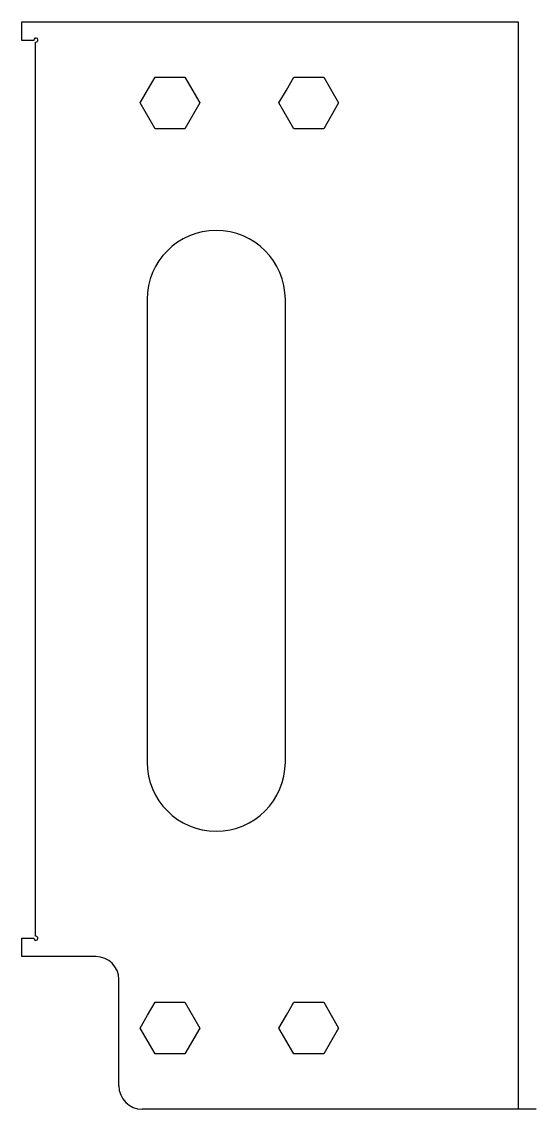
# Model space of a CAD drawing. Extents: x 208 to 319, y 1937 to 2172.
import ezdxf

# ---------------------------------------------------------------- set-up
doc = ezdxf.new("R2010")
doc.units = 0

msp = doc.modelspace()

# ---------------------------------------------------------------- linework, layer by layer
for p, q in [((207.94, 2167.64), (207.94, 2171.66)), ((207.94, 2171.66), (315.26, 2171.66)), ((315.26, 2171.66), (315.26, 1936.6)), ((210.56, 2167.64), (207.94, 2167.64)), ((210.94, 1973.94), (210.94, 2167.26)), ((235.16, 2156.9), (236.77, 2159.69)), ((236.77, 2159.69), (243.23, 2159.69)), ((243.23, 2159.69), (246.45, 2154.1)), ((265.16, 2156.9), (266.77, 2159.69)), ((266.77, 2159.69), (273.23, 2159.69)), ((273.23, 2159.69), (276.45, 2154.1)), ((233.55, 2154.1), (235.16, 2156.9)), ((263.55, 2154.1), (265.16, 2156.9)), ((236.77, 2148.51), (233.55, 2154.1)), ((246.45, 2154.1), (243.23, 2148.51)), ((266.77, 2148.51), (263.55, 2154.1)), ((276.45, 2154.1), (273.23, 2148.51)), ((243.23, 2148.51), (236.77, 2148.51)), ((273.23, 2148.51), (266.77, 2148.51)), ((235.06, 2111.6), (235.06, 2011.6)), ((264.94, 2011.6), (264.94, 2111.6)), ((207.94, 1969.54), (207.94, 1973.56)), ((207.94, 1973.56), (210.56, 1973.56)), ((224, 1969.54), (207.94, 1969.54)), ((228.94, 1941.6), (228.94, 1964.6)), ((235.16, 1956.9), (236.77, 1959.69)), ((236.77, 1959.69), (243.23, 1959.69)), ((243.23, 1959.69), (246.45, 1954.1)), ((265.16, 1956.9), (266.77, 1959.69)), ((266.77, 1959.69), (273.23, 1959.69)), ((273.23, 1959.69), (276.45, 1954.1)), ((233.55, 1954.1), (235.16, 1956.9)), ((263.55, 1954.1), (265.16, 1956.9)), ((236.77, 1948.51), (233.55, 1954.1)), ((246.45, 1954.1), (243.23, 1948.51)), ((266.77, 1948.51), (263.55, 1954.1)), ((276.45, 1954.1), (273.23, 1948.51)), ((243.23, 1948.51), (236.77, 1948.51)), ((273.23, 1948.51), (266.77, 1948.51)), ((315.2, 1936.54), (234, 1936.54)), ((319.2, 1936.54), (315.2, 1936.54))]:
    msp.add_line(p, q)
for centre, radius, start, end in [((211, 2167.7), 0.444, 262.2348, 187.7652), ((250, 2111.6), 14.94, 90, 180), ((250, 2111.6), 14.94, 0, 90), ((250, 2011.6), 14.94, 180, 0), ((211, 1973.5), 0.444, 172.2348, 97.7652), ((224, 1964.6), 4.94, 0, 90), ((234, 1941.6), 5.06, 180, 270)]:
    msp.add_arc(centre, radius, start, end)

doc.saveas('drawing.dxf')
